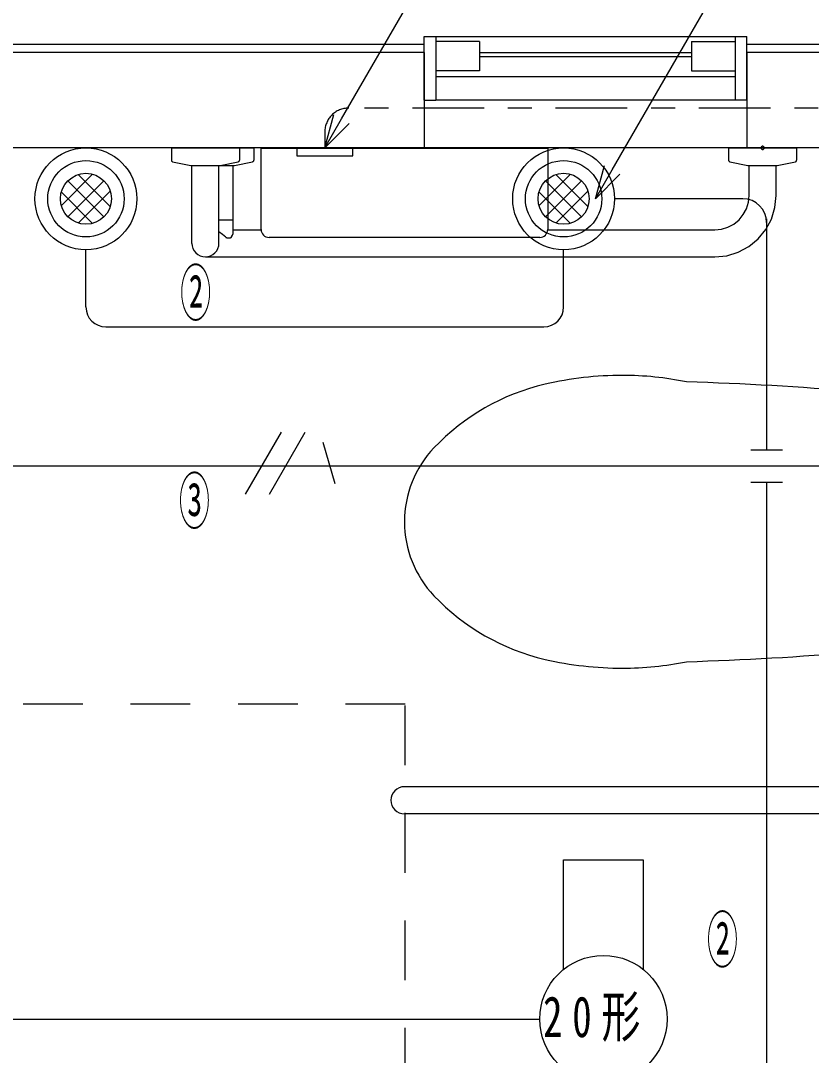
# Model space of a CAD drawing. Units: millimetres, scale not verified. Extents: x -11550 to 5573, y -35640 to 8010.
# Drawn here: x -8940 to -7946, y -29615 to -28315 of the extents above; entities that cross this region are included whole.
import ezdxf
from ezdxf.enums import TextEntityAlignment as Align

# ---------------------------------------------------------------- set-up
doc = ezdxf.new("R2010")
doc.units = ezdxf.units.MM
doc.header["$LTSCALE"] = 30
doc.linetypes.add('USER1', pattern=[4.5, 2.5, -2])
doc.linetypes.add('USER2', pattern=[6, 3, -1, 1, -1])
doc.layers.add('layer1', color=4, linetype='Continuous', lineweight=25)
doc.styles.add('ＭＳ ゴシック', font='')
doc.styles.get('ＭＳ ゴシック').set_extended_font_data('MS Gothic')

msp = doc.modelspace()

# ---------------------------------------------------------------- linework, layer by layer
at = {"layer": 'layer1'}
for p, q in [((-8536.57, -28438.36), (-8425.71, -28246.35)), ((-8196.56, -28502.36), (-8048.75, -28246.35)), ((-8432.57, -28334.74), (-8418.07, -28334.74)), ((-8432.57, -28414.74), (-8432.57, -28334.74)), ((-8418.07, -28334.74), (-8418.07, -28414.74)), ((-8418.07, -28334.74), (-8042.07, -28334.74)), ((-8042.07, -28334.74), (-8042.07, -28414.74)), ((-8042.07, -28334.74), (-8027.57, -28334.74)), ((-8027.57, -28414.74), (-8027.57, -28334.74)), ((-8432.57, -28344.74), (-8997.57, -28344.74)), ((-8363.07, -28340.84), (-8418.07, -28340.84)), ((-8363.07, -28340.84), (-8363.07, -28377.74)), ((-8097.07, -28340.84), (-8042.07, -28340.84)), ((-8097.07, -28340.84), (-8097.07, -28377.74)), ((-7527.57, -28344.74), (-8027.57, -28344.74)), ((-8432.57, -28354.74), (-8997.57, -28354.74)), ((-8432.57, -28354.74), (-8432.57, -28474.74)), ((-8363.07, -28354.74), (-8097.07, -28354.74)), ((-8363.07, -28359.74), (-8097.07, -28359.74)), ((-7537.57, -28354.74), (-8027.57, -28354.74)), ((-8027.57, -28354.74), (-8027.57, -28474.74)), ((-8363.07, -28377.74), (-8418.07, -28377.74)), ((-8418.07, -28385.14), (-8042.07, -28385.14)), ((-8097.07, -28377.74), (-8042.07, -28377.74)), ((-8432.57, -28414.74), (-8418.07, -28414.74)), ((-8042.07, -28414.74), (-8418.07, -28414.74)), ((-8027.57, -28414.74), (-8042.07, -28414.74)), ((-8557.57, -28474.74), (-8546.31, -28432.74)), ((-8557.57, -28474.74), (-8536.57, -28438.36)), ((-8526.82, -28443.99), (-8557.57, -28474.74)), ((-7657.57, -28474.74), (-10007.57, -28474.74)), ((-8750.32, -28474.74), (-8646.82, -28474.74)), ((-8750.32, -28474.74), (-8750.32, -28490.23)), ((-8664.82, -28474.74), (-8664.82, -28490.23)), ((-8646.82, -28474.74), (-8646.82, -28490.23)), ((-8637.57, -28577.24), (-8637.57, -28475.34)), ((-8637.47, -28475.24), (-8277.67, -28475.24)), ((-8284.07, -28474.74), (-8631.07, -28474.74)), ((-8631.07, -28475.24), (-8631.07, -28474.74)), ((-8630.57, -28475.24), (-8630.57, -28474.74)), ((-8284.57, -28475.24), (-8284.57, -28474.74)), ((-8284.07, -28475.24), (-8284.07, -28474.74)), ((-8277.57, -28475.34), (-8277.57, -28577.24)), ((-8050.32, -28474.74), (-7964.82, -28474.74)), ((-8050.32, -28474.74), (-8050.32, -28490.23)), ((-7964.82, -28474.74), (-7964.82, -28490.23)), ((-8748.86, -28492.14), (-8726.03, -28496.72)), ((-8726.03, -28496.74), (-8671.11, -28496.74)), ((-8724.57, -28594.74), (-8724.57, -28496.74)), ((-8690.57, -28594.74), (-8690.57, -28496.74)), ((-8689.11, -28496.72), (-8666.27, -28492.14)), ((-8672.57, -28565.24), (-8672.57, -28496.74)), ((-8671.11, -28496.72), (-8648.27, -28492.14)), ((-8217.56, -28538.74), (-8206.31, -28496.74)), ((-8217.56, -28538.74), (-8196.56, -28502.36)), ((-8048.86, -28492.14), (-8026.03, -28496.72)), ((-8026.03, -28496.74), (-7989.11, -28496.74)), ((-8024.57, -28534.74), (-8024.57, -28496.74)), ((-7990.57, -28534.74), (-7990.57, -28496.74)), ((-7989.11, -28496.72), (-7966.27, -28492.14)), ((-8186.81, -28507.99), (-8217.56, -28538.74)), ((-8690.57, -28565.24), (-8672.57, -28565.24)), ((-8672.67, -28581.1), (-8672.67, -28565.24)), ((-8672.67, -28577.74), (-8637.57, -28577.74)), ((-8277.57, -28577.74), (-8067.57, -28577.74)), ((-8680.67, -28587.64), (-8676.34, -28587.64)), ((-8287.57, -28587.24), (-8627.57, -28587.24)), ((-8707.57, -28611.74), (-8067.57, -28611.74)), ((-7800.57, -29277.74), (-8457.57, -29277.74)), ((-7800.57, -29311.74), (-8457.57, -29311.74))]:
    msp.add_line(p, q, dxfattribs=at)
at = {"layer": 'layer1', "color": 6, "linetype": 'USER2'}
for p, q in [((-7637.57, -28424.74), (-8527.57, -28424.74)), ((-8557.57, -28454.74), (-8557.57, -28474.74))]:
    msp.add_line(p, q, dxfattribs=at)
at = {"layer": 'layer1', "color": 20}
for p, q in [((-8592.57, -28474.74), (-8592.57, -28484.74)), ((-8522.57, -28474.74), (-8592.57, -28474.74)), ((-8522.57, -28484.74), (-8522.57, -28474.74)), ((-8592.57, -28484.74), (-8522.57, -28484.74)), ((-8888.08, -28546.74), (-8849.22, -28507.88)), ((-8835.05, -28561.36), (-8880.31, -28516.11)), ((-8880.08, -28561.14), (-8835.05, -28516.11)), ((-8827.19, -28548.43), (-8867.38, -28508.24)), ((-8287.97, -28546.74), (-8249.11, -28507.88)), ((-8234.94, -28561.36), (-8280.19, -28516.11)), ((-8279.97, -28561.14), (-8234.94, -28516.11)), ((-8227.07, -28548.43), (-8267.26, -28508.24)), ((-8849.22, -28569.6), (-8888.54, -28530.28)), ((-8867.38, -28569.23), (-8827.28, -28529.14)), ((-8249.11, -28569.6), (-8288.43, -28530.28)), ((-8267.26, -28569.23), (-8227.17, -28529.14)), ((-8657.16, -28909.81), (-8612.16, -28831.87)), ((-8627.16, -28909.81), (-8582.16, -28831.87)), ((-8544.66, -28896.82), (-8559.66, -28844.86)), ((-8257.57, -29369.74), (-8157.57, -29369.74)), ((-8257.57, -29507.29), (-8257.57, -29369.74)), ((-8157.57, -29369.74), (-8157.57, -29507.29))]:
    msp.add_line(p, q, dxfattribs=at)
at = {"layer": 'layer1', "color": 6}
for p, q in [((-8032.57, -28538.74), (-8193.57, -28538.74)), ((-8002.57, -28563.74), (-8002.57, -28854.74)), ((-8857.68, -28674.74), (-8857.68, -28602.74)), ((-8257.57, -28674.74), (-8257.57, -28602.74)), ((-8832.68, -28699.74), (-8282.57, -28699.74)), ((-7982.57, -28854.74), (-8022.57, -28854.74)), ((-7780.07, -28874.74), (-8957.57, -28874.74)), ((-8022.57, -28894.74), (-7982.57, -28894.74)), ((-8002.57, -28894.74), (-8002.57, -30809.74)), ((-9377.57, -29569.74), (-8287.57, -29569.74))]:
    msp.add_line(p, q, dxfattribs=at)
at = {"layer": 'layer1', "color": 2, "linetype": 'USER1'}
for p, q in [((-8456.57, -29173.74), (-9208.57, -29173.74)), ((-8456.57, -29925.74), (-8456.57, -29173.74))]:
    msp.add_line(p, q, dxfattribs=at)
at = {"layer": 'layer1'}
msp.add_lwpolyline([(-8005.57, -28474.74), (-8005.61, -28474.35), (-8005.72, -28473.97), (-8005.9, -28473.63), (-8006.15, -28473.32), (-8006.46, -28473.07), (-8006.8, -28472.89), (-8007.18, -28472.78), (-8007.57, -28472.74), (-8007.96, -28472.78), (-8008.33, -28472.89), (-8008.68, -28473.07), (-8008.98, -28473.32), (-8009.23, -28473.63), (-8009.42, -28473.97), (-8009.53, -28474.35), (-8009.57, -28474.74), (-8009.53, -28475.13), (-8009.42, -28475.5), (-8009.23, -28475.85), (-8008.98, -28476.15), (-8008.68, -28476.4), (-8008.33, -28476.58), (-8007.96, -28476.7), (-8007.57, -28476.74), (-8007.18, -28476.7), (-8006.8, -28476.58), (-8006.46, -28476.4), (-8006.15, -28476.15), (-8005.9, -28475.85), (-8005.72, -28475.5), (-8005.61, -28475.13)], close=True, dxfattribs=at)
for points in [[(-8750.32, -28490.23), (-8750.28, -28490.6), (-8750.18, -28490.96), (-8750.02, -28491.29), (-8749.79, -28491.58), (-8749.52, -28491.83), (-8749.21, -28492.02), (-8748.86, -28492.16)], [(-8666.27, -28492.16), (-8665.93, -28492.02), (-8665.61, -28491.83), (-8665.34, -28491.58), (-8665.12, -28491.29), (-8664.95, -28490.96), (-8664.85, -28490.6), (-8664.82, -28490.23)], [(-8648.27, -28492.16), (-8647.93, -28492.02), (-8647.61, -28491.83), (-8647.34, -28491.58), (-8647.12, -28491.29), (-8646.95, -28490.96), (-8646.85, -28490.6), (-8646.82, -28490.23)], [(-8050.32, -28490.23), (-8050.28, -28490.6), (-8050.18, -28490.96), (-8050.02, -28491.29), (-8049.79, -28491.58), (-8049.52, -28491.83), (-8049.21, -28492.02), (-8048.86, -28492.16)], [(-7966.27, -28492.16), (-7965.93, -28492.02), (-7965.61, -28491.83), (-7965.34, -28491.58), (-7965.12, -28491.29), (-7964.95, -28490.96), (-7964.85, -28490.6), (-7964.82, -28490.23)], [(-8067.57, -28611.73), (-8052.55, -28610.25), (-8038.1, -28605.87), (-8024.79, -28598.75), (-8013.12, -28589.18), (-8003.54, -28577.51), (-7996.43, -28564.2), (-7992.05, -28549.76), (-7990.57, -28534.74)], [(-8067.57, -28577.73), (-8059.18, -28576.91), (-8051.11, -28574.46), (-8043.68, -28570.49), (-8037.16, -28565.14), (-8031.81, -28558.62), (-8027.84, -28551.19), (-8025.39, -28543.13), (-8024.57, -28534.74)], [(-8682.07, -28587.08), (-8686.14, -28583.54), (-8690.57, -28580.47)], [(-8674.64, -28586.69), (-8673.54, -28584.54), (-8672.8, -28582.25)], [(-8672.8, -28582.25), (-8672.7, -28581.68), (-8672.67, -28581.1)], [(-8724.57, -28594.74), (-8724.24, -28598.05), (-8723.27, -28601.24), (-8721.7, -28604.18), (-8719.59, -28606.76), (-8717.01, -28608.87), (-8714.07, -28610.44), (-8710.88, -28611.41), (-8707.57, -28611.74), (-8704.25, -28611.41), (-8701.06, -28610.44), (-8698.12, -28608.87), (-8695.55, -28606.76), (-8693.43, -28604.18), (-8691.86, -28601.24), (-8690.89, -28598.05), (-8690.57, -28594.74)], [(-8682.07, -28587.07), (-8681.77, -28587.31), (-8681.43, -28587.49), (-8681.06, -28587.6), (-8680.67, -28587.64)], [(-8676.34, -28587.64), (-8676.01, -28587.61), (-8675.68, -28587.52), (-8675.37, -28587.38), (-8675.09, -28587.19), (-8674.84, -28586.96), (-8674.64, -28586.69)], [(-8457.57, -29277.74), (-8460.88, -29278.06), (-8464.07, -29279.03), (-8467.01, -29280.6), (-8469.59, -29282.72), (-8471.7, -29285.29), (-8473.27, -29288.23), (-8474.24, -29291.42), (-8474.57, -29294.74), (-8474.24, -29298.05), (-8473.27, -29301.24), (-8471.7, -29304.18), (-8469.59, -29306.76), (-8467.01, -29308.87), (-8464.07, -29310.44), (-8460.88, -29311.41), (-8457.57, -29311.74)]]:
    msp.add_lwpolyline(points, dxfattribs=at)
at = {"layer": 'layer1', "color": 20}
for centre, radius in [((-8857.68, -28538.74), 64), ((-8257.57, -28538.74), 64), ((-8857.68, -28538.74), 48), ((-8257.57, -28538.74), 48), ((-8857.68, -28538.74), 32), ((-8257.57, -28538.74), 32), ((-8207.57, -29569.74), 80)]:
    msp.add_circle(centre, radius, dxfattribs=at)
at = {"layer": 'layer1', "color": 6, "linetype": 'USER2'}
msp.add_arc((-8527.57, -28454.74), 30, 90, 180, dxfattribs=at)
at = {"layer": 'layer1'}
for centre, radius, start, end in [((-8637.47, -28475.34), 0.1, 90.00521, 179.99382), ((-8277.67, -28475.34), 0.1, 0.00618, 89.99479), ((-8627.57, -28577.24), 10, 180, 270), ((-8287.57, -28577.24), 10, 270, 0), ((-8183.57, -29190.74), 430, 90, 103.055), ((-8183.57, -29160.74), 400, 78.4006, 90), ((-8217.45, -29044.61), 280, 103.055, 136.46429), ((-8223.99, -32767.16), 4000.08, 85.20024, 88.2687), ((-8322.57, -28944.74), 135, 136.46429, 180), ((-8322.57, -28944.74), 135, 180, 223.53571), ((-8217.45, -28844.86), 280, 223.53571, 256.945), ((-8223.99, -25122.31), 4000.08, 271.7313, 274.79976), ((-8183.57, -28698.74), 430, 256.945, 270), ((-8183.57, -28728.74), 400, 270, 281.5994)]:
    msp.add_arc(centre, radius, start, end, dxfattribs=at)
at = {"layer": 'layer1', "color": 6}
for centre, radius, start, end in [((-8032.57, -28568.74), 30, 0, 90), ((-8832.68, -28674.74), 25, 180, 270), ((-8282.57, -28674.74), 25, 270, 0)]:
    msp.add_arc(centre, radius, start, end, dxfattribs=at)

# ---------------------------------------------------------------- texts
at = {"layer": 'layer1', "color": 2, "style": 'ＭＳ ゴシック', "width": 0.5}
for s, p in [('②', (-8739.31, -28702.8)), ('③', (-8740.88, -28964.35)), ('②', (-8077.53, -29515.79))]:
    msp.add_text(s, height=57.18, dxfattribs=at).set_placement(p, align=Align.BOTTOM_LEFT)
at = {"layer": 'layer1', "color": 2, "insert": (-8283.4, -29569.74), "char_height": 51.32, "attachment_point": 4, "style": 'ＭＳ ゴシック'}
msp.add_mtext('\\T1.5;\\W0.7;20形', dxfattribs=at)

doc.saveas('drawing.dxf')
